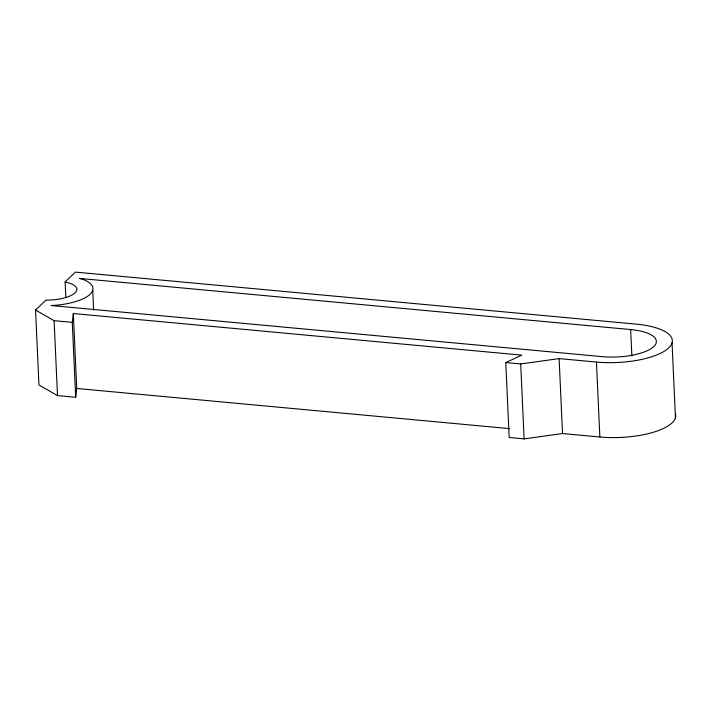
<?xml version="1.0" encoding="UTF-8"?>
<svg xmlns="http://www.w3.org/2000/svg" width="711" height="711" viewBox="0 0 711 711"><rect width="100%" height="100%" fill="white"/><g stroke="black" fill="none" stroke-linecap="round" stroke-linejoin="round"><path stroke-width="1.07" d="M65.83 297.349L65.128 281.92L70.611 283.502A27.853 9.661 -2.6 0 1 53.423 299.838L45.877 300.211L35.55 310.023L38.954 384.971L57.511 395.609L75.686 397.298L72.282 322.35L73.331 313.533L521.794 355.136L505.779 362.566L509.183 437.505L524.114 438.891L562.525 433.541L599.853 436.998A55.991 19.428 -2.6 0 0 675.423 413.749M75.686 397.298L76.735 388.473L73.331 313.533M65.128 281.92L75.455 272.109L636.354 324.145A55.991 19.428 -2.6 0 1 668.66 347.946A55.991 19.428 -2.6 0 1 596.449 362.059L559.122 358.602L520.71 363.952L505.779 362.566M630.657 329.557L79.525 278.428L83.125 279.467A43.993 15.26 -2.6 0 1 55.973 305.268L51.023 305.517L602.155 356.646A39.994 13.873 -2.6 0 0 653.729 346.568A39.994 13.873 -2.6 0 0 630.657 329.557L631.857 356.007M35.55 310.023L54.107 320.67L72.282 322.35M76.735 388.473L509.734 428.644M672.046 342.88L675.45 417.819M596.449 362.059L599.853 436.998M559.122 358.602L562.525 433.541M520.71 363.952L524.114 438.891M92.732 290.292L93.639 310.129M54.107 320.67L57.511 395.609"/></g></svg>
